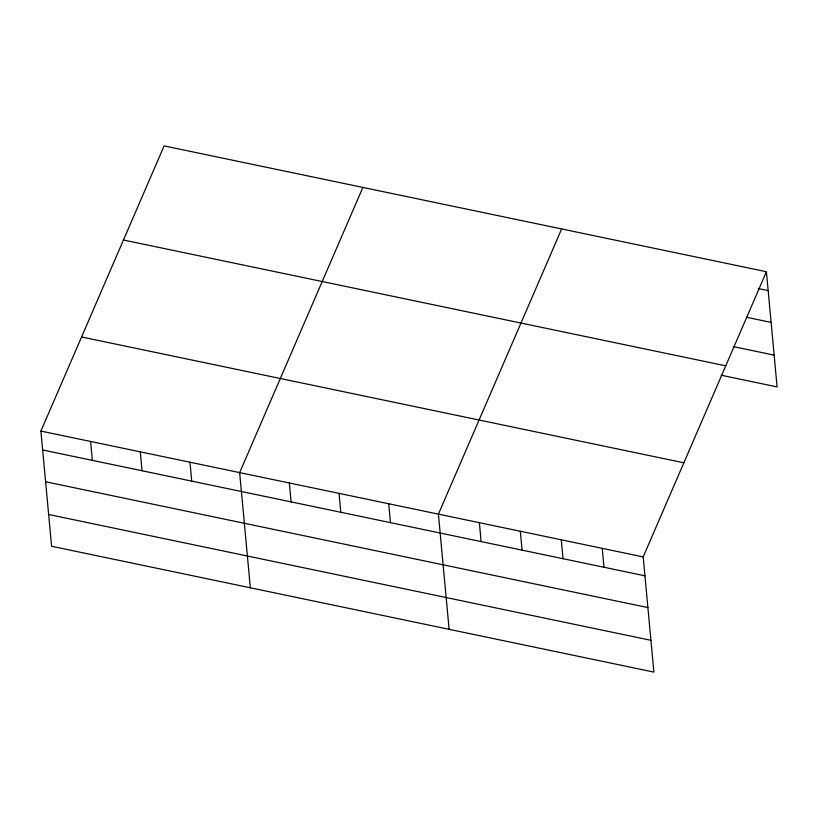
<?xml version="1.0" encoding="UTF-8"?>
<svg xmlns="http://www.w3.org/2000/svg" width="818" height="818" viewBox="0 0 818 818"><rect width="100%" height="100%" fill="white"/><g stroke="black" fill="none" stroke-linecap="round" stroke-linejoin="round"><path stroke-width="1.23" d="M766.415 271.729L643.193 556.915L653.879 672.099L51.585 546.271L40.9 431.086L164.121 145.901L766.415 271.729L777.1 386.914L721.251 375.247M362.875 187.424L239.654 472.61L250.339 587.794M561.639 228.948L438.417 514.133L449.102 629.318M758.235 288.549L768.163 290.625M746.292 317.22L771.118 322.404M733.194 346.587L774.155 355.135M123.457 240.011L725.75 365.84M81.565 336.975L683.858 462.804M40.9 431.086L643.193 556.915M42.648 449.982L644.942 575.811M45.603 481.761L647.897 607.59M48.64 514.491L650.934 640.32M602.242 548.357L603.991 567.252M561.281 539.798L563.029 558.704M520.33 531.25L522.078 550.146M479.368 522.692L481.127 541.588M388.724 503.755L390.472 522.651M339.03 493.377L340.789 512.273M289.347 482.988L291.096 501.894M189.97 462.231L191.719 481.127M140.277 451.853L142.035 470.749M90.593 441.464L92.342 460.37"/></g></svg>
